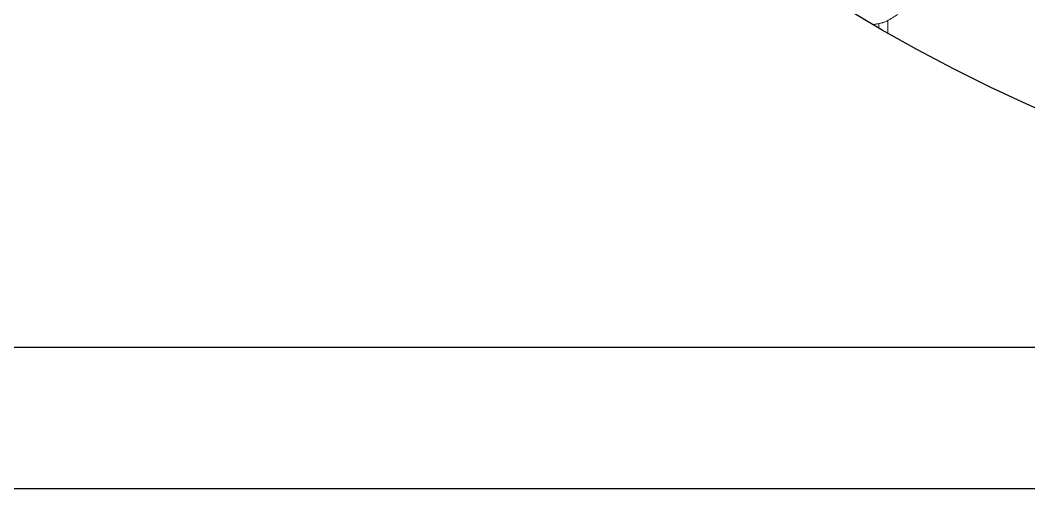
# Model space of a CAD drawing. Header units: inches. Extents: x 10 to 190, y 5 to 37.
# Drawn here: x 138.458 to 142.52, y 5.246 to 7.131 of the extents above; entities that cross this region are included whole.
import ezdxf

# ---------------------------------------------------------------- set-up
doc = ezdxf.new("R2010")
doc.units = ezdxf.units.IN
doc.header["$MEASUREMENT"] = 0

msp = doc.modelspace()

# ---------------------------------------------------------------- linework, layer by layer
at = {"color": 0, "linetype": 'Continuous', "lineweight": 0, "extrusion": (-1, 6.12323e-17, 0)}
for p, q in [((141.9163, 7.1006), (141.9163, 7.1179)), ((141.9163, 7.1179), (141.9163, 7.1006)), ((141.9527, 7.0798), (141.9527, 7.1301))]:
    msp.add_line(p, q, dxfattribs=at)
msp.add_line((135.886, 5.8161), (165.2229, 5.8161))
msp.add_lwpolyline([(135.886, 35.0457), (165.2229, 35.0457), (165.2229, 5.2458), (135.886, 5.2458)], close=True)
msp.add_circle((145.2951, 12.9566), 6.7609)
at = {"color": 0, "linetype": 'Continuous', "lineweight": 0}
for points in [[(141.9933, 7.1542), (141.9784, 7.1454), (141.9636, 7.1367), (141.9488, 7.1278)], [(141.9163, 7.1179), (141.9093, 7.1164), (141.9014, 7.1149), (141.8939, 7.1136)]]:
    msp.add_open_spline(points, degree=3, dxfattribs=at)
for points, knots in [([(141.9163, 7.1179), (141.9108, 7.1167), (141.9048, 7.1156), (141.8986, 7.1144), (141.8975, 7.1142), (141.896, 7.114), (141.8939, 7.1136)], [0, 0, 0, 0, 0.0625, 0.0625, 0.0625, 0.08082061, 0.08082061, 0.08082061, 0.08082061]), ([(141.9488, 7.1278), (141.9474, 7.127), (141.9454, 7.126), (141.9417, 7.1246), (141.9369, 7.1229), (141.9324, 7.1217), (141.9317, 7.1215), (141.931, 7.1213), (141.9272, 7.1202), (141.9163, 7.1179)], [0.826369, 0.826369, 0.826369, 0.826369, 0.875, 0.875, 0.875, 0.9375, 0.9375, 0.9375, 1, 1, 1, 1]), ([(141.9488, 7.1278), (141.9472, 7.1269), (141.9451, 7.1259), (141.9423, 7.1248), (141.9379, 7.1232), (141.9339, 7.1221), (141.9319, 7.1216), (141.9316, 7.1215), (141.9313, 7.1214), (141.9311, 7.1214), (141.9295, 7.1209), (141.9272, 7.1204), (141.9241, 7.1196), (141.92, 7.1187), (141.9173, 7.1181), (141.9163, 7.1179)], [0.8222952, 0.8222952, 0.8222952, 0.8222952, 0.875, 0.875, 0.875, 0.9286913, 0.9286913, 0.9286913, 0.9375, 0.9375, 0.9375, 0.96875, 0.96875, 0.96875, 1, 1, 1, 1])]:
    msp.add_open_spline(points, degree=3, knots=knots, dxfattribs=at)

doc.saveas('drawing.dxf')
